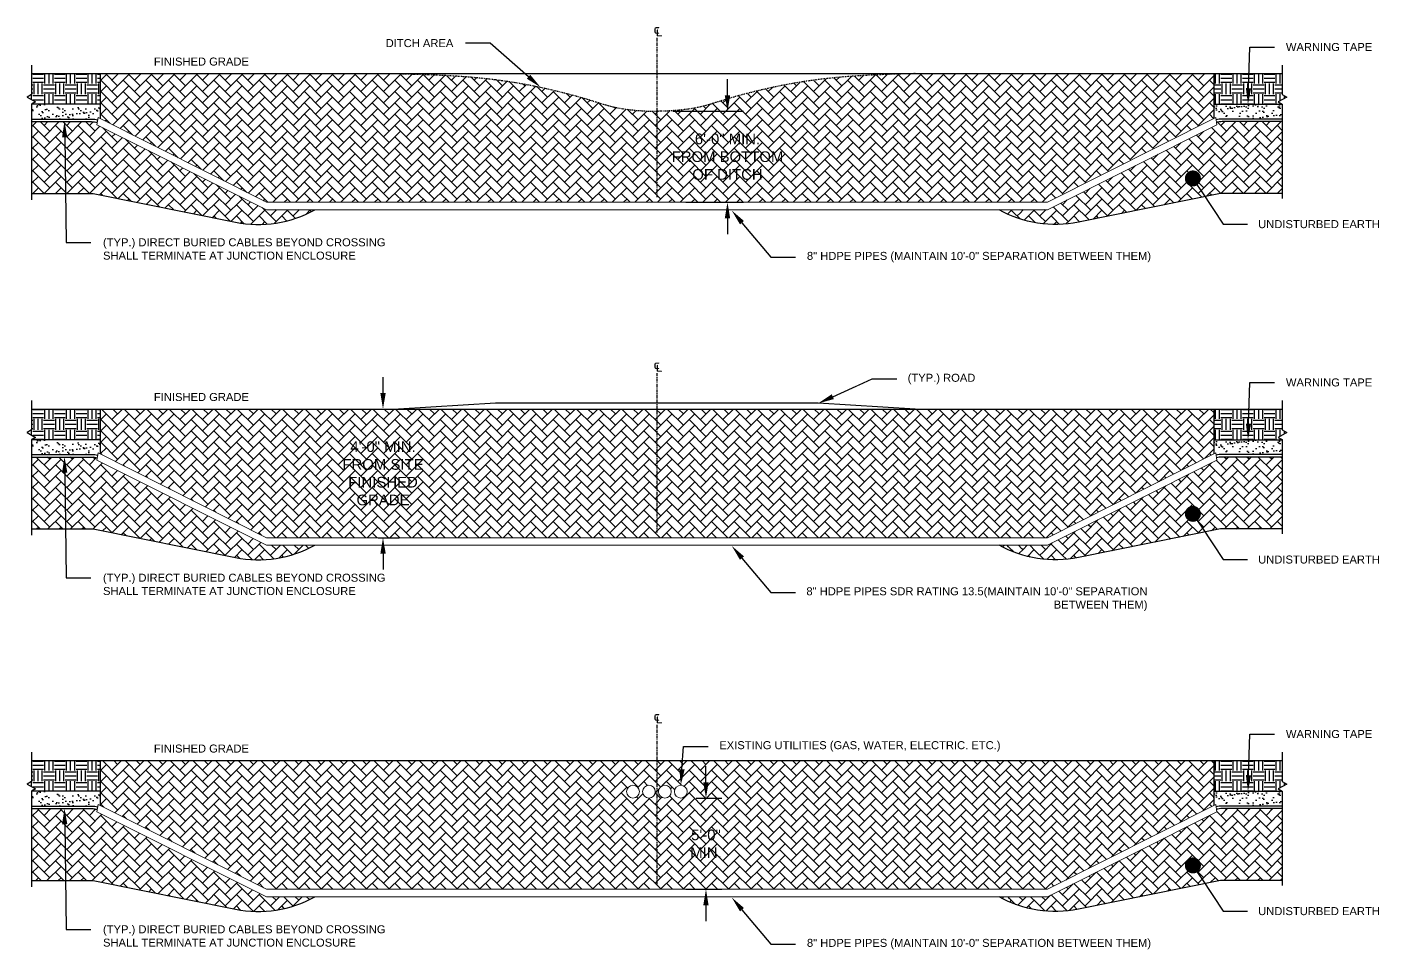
# Model space of a CAD drawing. Header units: feet. Extents: x -17 to 258, y -41 to 209.
# Drawn here: x 88.4 to 258, y 93.4 to 208.9 of the extents above; entities that cross this region are included whole.
import ezdxf
from ezdxf import colors
from ezdxf.entities.mleader import LeaderData, LeaderLine
from ezdxf.math import Vec2, Vec3

# ---------------------------------------------------------------- set-up
doc = ezdxf.new("R2010")
doc.units = ezdxf.units.FT
doc.header["$MEASUREMENT"] = 0
doc.linetypes.add('CENTER', pattern=[2, 1.25, -0.25, 0.25, -0.25])
doc.linetypes.add('DASHED', pattern=[0.75, 0.5, -0.25])
for name, color, linetype in [('CABLE', 2, 'Continuous'), ('E-FIN-GR', 4, 'Continuous'), ('G-ANNO-DIMS', 1, 'Continuous'), ('G-NOTES', 7, 'Continuous'), ('text', 1, 'Continuous')]:
    doc.layers.add(name, color=color, linetype=linetype)
doc.layers.add('CONDUIT', color=6, linetype='Continuous', lineweight=18)
doc.styles.add('NEI-A', font='arial.ttf')
doc.dimstyles.new('NEI-A', dxfattribs={"dimtxt": 0.1, "dimasz": 0.125, "dimexe": 0.0625, "dimexo": 0.0625, "dimgap": 0.0625, "dimtad": 0, "dimtih": 1, "dimtoh": 1, "dimdec": 4, "dimzin": 3, "dimdsep": 46, "dimlunit": 4, "dimtxsty": 'NEI-A', "dimcen": 0, "dimadec": 0, "dimazin": 0, "dimtfac": 0.75, "dimtdec": 4, "dimtofl": 0, "dimtmove": 0, "dimatfit": 3, "dimfxl": 1, "dimfrac": 1, "dimtolj": 1, "dimtzin": 0, "dimarcsym": 0})
pattern_1 = [(37.5, (-3e-14, 85.896), (-0.0404318, 1.236717), [0, -0.9756, 0, -1.0911318, 0, -1.0429936]), (7.5, (-3e-14, 85.896), (1.135917, 1.811372), [0, -0.5263106, 0, -0.8793238, 0, -0.336967]), (327.5, (-0.7895, 85.896), (1.9987877, 0.0036322), [0, -0.320921, 0, -1.155316, 0, -1.508329]), (317.5, (-0.7895, 85.896), (1.929459, 0.563329), [0, -0.1604606, 0, -0.7573738, 0, -0.866487])]
pattern_2 = [(0, (-3e-14, 85.896), (1.35, 1.35), [1.35, -1.35]), (0, (-3e-14, 86.4023), (1.35, 1.35), [1.35, -1.35]), (0, (-3e-14, 86.9085), (1.35, 1.35), [1.35, -1.35]), (90, (0.1687, 87.0773), (-1.35, 1.35), [1.35, -1.35]), (90, (0.675, 87.0773), (-1.35, 1.35), [1.35, -1.35]), (90, (1.1812, 87.0773), (-1.35, 1.35), [1.35, -1.35])]
pattern_3 = [(37.5, (0, 43.9596), (-0.0404318, 1.236717), [0, -0.9756, 0, -1.0911318, 0, -1.0429936]), (7.5, (0, 43.9596), (1.135917, 1.811372), [0, -0.5263106, 0, -0.8793238, 0, -0.336967]), (327.5, (-0.7895, 43.9596), (1.9987877, 0.0036322), [0, -0.320921, 0, -1.155316, 0, -1.508329]), (317.5, (-0.7895, 43.9596), (1.929459, 0.563329), [0, -0.1604606, 0, -0.7573738, 0, -0.866487])]
pattern_4 = [(0, (0, 43.9596), (1.35, 1.35), [1.35, -1.35]), (0, (0, 44.4658), (1.35, 1.35), [1.35, -1.35]), (0, (0, 44.9721), (1.35, 1.35), [1.35, -1.35]), (90, (0.1687, 45.1408), (-1.35, 1.35), [1.35, -1.35]), (90, (0.675, 45.1408), (-1.35, 1.35), [1.35, -1.35]), (90, (1.1813, 45.1408), (-1.35, 1.35), [1.35, -1.35])]

# ---------------------------------------------------------------- blocks, each defined once
blk = doc.blocks.new('*D7')
at = {"layer": 'Defpoints', "color": 0, "transparency": 16777216}
for p in [(167.11, 198.35), (175.93, 198.35), (168.74, 186.98)]:
    blk.add_point(p, dxfattribs=at)
at = {"layer": 'G-ANNO-DIMS', "color": 0, "lineweight": -2, "transparency": 16777216}
for p, q in [((175.93, 200.35), (175.93, 202.35)), ((169.11, 198.35), (177.93, 198.35)), ((170.74, 186.98), (177.93, 186.98)), ((175.93, 184.98), (175.93, 182.98))]:
    blk.add_line(p, q, dxfattribs=at)
at = {"layer": 'G-ANNO-DIMS', "color": 0, "transparency": 16777216}
for points in [[(175.59, 200.35), (176.26, 200.35), (175.93, 198.35)], [(175.59, 184.98), (176.26, 184.98), (175.93, 186.98)]]:
    blk.add_solid(points, dxfattribs=at)
at = {"layer": 'G-ANNO-DIMS', "color": 0, "transparency": 16777216, "insert": (175.93, 192.67), "char_height": 3.2, "width": 14.0503, "attachment_point": 5, "style": 'NEI-A'}
blk.add_mtext('\\A1;{\\H0.41667x;6\'-0" MIN. FROM BOTTOM OF DITCH}', dxfattribs=at)
blk = doc.blocks.new('*D3')
at = {"layer": 'Defpoints', "color": 0, "transparency": 16777216}
for p in [(128.63, 161.13), (132.87, 161.13), (130.26, 145.04)]:
    blk.add_point(p, dxfattribs=at)
at = {"layer": 'G-ANNO-DIMS', "color": 0, "lineweight": -2, "transparency": 16777216}
for p, q in [((132.87, 163.13), (132.87, 165.13)), ((130.63, 161.13), (134.87, 161.13)), ((132.26, 145.04), (134.87, 145.04)), ((132.87, 143.04), (132.87, 141.04))]:
    blk.add_line(p, q, dxfattribs=at)
at = {"layer": 'G-ANNO-DIMS', "color": 0, "transparency": 16777216}
for points in [[(132.54, 163.13), (133.21, 163.13), (132.87, 161.13)], [(132.54, 143.04), (133.21, 143.04), (132.87, 145.04)]]:
    blk.add_solid(points, dxfattribs=at)
at = {"layer": 'G-ANNO-DIMS', "color": 0, "transparency": 16777216, "insert": (132.87, 153.08), "char_height": 3.2, "width": 14.0503, "attachment_point": 5, "style": 'NEI-A'}
blk.add_mtext('\\A1;{\\H0.41667x;4\'-0" MIN. FROM SITE FINISHED GRADE }', dxfattribs=at)
blk = doc.blocks.new('*D4')
at = {"layer": 'Defpoints', "color": 0, "transparency": 16777216}
for p in [(170, 112.46), (173.24, 112.46), (168.74, 101.08)]:
    blk.add_point(p, dxfattribs=at)
at = {"layer": 'G-ANNO-DIMS', "color": 0, "lineweight": -2, "transparency": 16777216}
for p, q in [((173.24, 114.46), (173.24, 116.46)), ((172, 112.46), (175.24, 112.46)), ((170.74, 101.08), (175.24, 101.08)), ((173.24, 99.08), (173.24, 97.08))]:
    blk.add_line(p, q, dxfattribs=at)
at = {"layer": 'G-ANNO-DIMS', "color": 0, "transparency": 16777216}
for points in [[(172.9, 114.46), (173.57, 114.46), (173.24, 112.46)], [(172.9, 99.08), (173.57, 99.08), (173.24, 101.08)]]:
    blk.add_solid(points, dxfattribs=at)
at = {"layer": 'G-ANNO-DIMS', "color": 0, "transparency": 16777216, "insert": (173.24, 106.77), "char_height": 3.2, "width": 5.6868, "attachment_point": 5, "style": 'NEI-A'}
blk.add_mtext('\\A1;{\\H0.41667x;5\'-0" MIN. }', dxfattribs=at)
blk = doc.blocks.new('_Dot')
at = {"color": 0, "linetype": 'ByBlock', "lineweight": -2}
blk.add_line((-0.5, 0), (-1, 0), dxfattribs=at)
at = {"color": 0, "linetype": 'ByBlock', "const_width": 0.5}
blk.add_lwpolyline([(-0.25, 0, 1), (0.25, 0, 1)], format="xyb", close=True, dxfattribs=at)

msp = doc.modelspace()

# ---------------------------------------------------------------- hatches: boundary and pattern name
h = msp.add_hatch()
h.set_pattern_fill('EARTH', color=8, scale=5.4)
h.set_pattern_definition(pattern_2)
h.paths.add_polyline_path([(97.49986, 203.06378), (97.49986, 199.23013), (88.94714, 199.23013), (88.94714, 199.23378), (89.4412, 199.51903), (88.38895, 200.12655), (88.94714, 200.44882), (88.94714, 203.06378)])
h = msp.add_hatch()
h.set_pattern_fill('AR-HBONE', color=8, scale=0.25)
edge = h.paths.add_edge_path()
edge.add_line((97.11736, 196.67254), (97.16404, 196.9741))
edge.add_arc((96.44583, 194.06134), 3, 76.1487174, 90)
edge.add_line((96.44583, 197.06134), (88.94769, 197.06134))
edge.add_line((88.94769, 197.06134), (88.94714, 188.08033))
edge.add_line((88.94714, 188.08033), (96.65073, 188.08033))
edge.add_line((96.65073, 188.08033), (114.42355, 184.49488))
edge.add_arc((117.29295, 198.71828), 14.50995, 258.5943369, 299.0352148)
edge.add_line((124.33532, 186.03192), (118.2984, 186.03192))
edge.add_line((118.2984, 186.03192), (97.11736, 196.67254))
h = msp.add_hatch()
h.set_pattern_fill('AR-HBONE', color=8, scale=0.25)
edge = h.paths.add_edge_path()
edge.add_line((237.09434, 196.67254), (237.04766, 196.9741))
edge.add_arc((237.76587, 194.06134), 3, 450, 463.8512826, ccw=False)
edge.add_line((237.76587, 197.06134), (245.26401, 197.06134))
edge.add_line((245.26401, 197.06134), (245.26456, 188.08033))
edge.add_line((245.26456, 188.08033), (237.56097, 188.08033))
edge.add_line((237.56097, 188.08033), (219.78815, 184.49488))
edge.add_arc((216.91875, 198.71828), 14.50995, 240.9647852, 281.4056631, ccw=False)
edge.add_line((209.87638, 186.03192), (215.9133, 186.03192))
edge.add_line((215.9133, 186.03192), (237.09434, 196.67254))
h = msp.add_hatch()
h.set_pattern_fill('EARTH', color=8, scale=5.4)
h.set_pattern_definition(pattern_4)
h.paths.add_polyline_path([(97.49986, 161.12736), (97.49986, 157.29371), (88.94714, 157.29371), (88.94714, 157.29736), (89.4412, 157.58261), (88.38895, 158.19013), (88.94714, 158.5124), (88.94714, 161.12736)])
h = msp.add_hatch()
h.set_pattern_fill('AR-HBONE', color=8, scale=0.25)
edge = h.paths.add_edge_path()
edge.add_line((97.11736, 154.73612), (97.16404, 155.03768))
edge.add_arc((96.44583, 152.12492), 3, 76.1487174, 90)
edge.add_line((96.44583, 155.12492), (88.94769, 155.12492))
edge.add_line((88.94769, 155.12492), (88.94714, 146.14391))
edge.add_line((88.94714, 146.14391), (96.65073, 146.14391))
edge.add_line((96.65073, 146.14391), (114.42355, 142.55846))
edge.add_arc((117.29295, 156.78186), 14.50995, 258.5943369, 299.0352148)
edge.add_line((124.33532, 144.0955), (118.2984, 144.0955))
edge.add_line((118.2984, 144.0955), (97.11736, 154.73612))
h = msp.add_hatch()
h.set_pattern_fill('AR-HBONE', color=8, scale=0.25)
edge = h.paths.add_edge_path()
edge.add_line((237.09434, 154.73612), (237.04766, 155.03768))
edge.add_arc((237.76587, 152.12492), 3, 450, 463.8512826, ccw=False)
edge.add_line((237.76587, 155.12492), (245.26401, 155.12492))
edge.add_line((245.26401, 155.12492), (245.26456, 146.14391))
edge.add_line((245.26456, 146.14391), (237.56097, 146.14391))
edge.add_line((237.56097, 146.14391), (219.78815, 142.55846))
edge.add_arc((216.91875, 156.78186), 14.50995, 240.9647852, 281.4056631, ccw=False)
edge.add_line((209.87638, 144.0955), (215.9133, 144.0955))
edge.add_line((215.9133, 144.0955), (237.09434, 154.73612))
h = msp.add_hatch()
h.set_pattern_fill('EARTH', color=8, scale=5.4)
h.paths.add_polyline_path([(97.49986, 117.16778), (97.49986, 113.33412), (88.94714, 113.33412), (88.94714, 113.33778), (89.4412, 113.62302), (88.38895, 114.23054), (88.94714, 114.55282), (88.94714, 117.16778)])
h = msp.add_hatch()
h.set_pattern_fill('AR-HBONE', color=8, scale=0.25)
edge = h.paths.add_edge_path()
edge.add_line((97.11736, 110.77654), (97.16404, 111.07809))
edge.add_arc((96.44583, 108.16533), 3, 76.1487174, 90)
edge.add_line((96.44583, 111.16533), (88.94769, 111.16533))
edge.add_line((88.94769, 111.16533), (88.94714, 102.18433))
edge.add_line((88.94714, 102.18433), (96.65073, 102.18433))
edge.add_line((96.65073, 102.18433), (114.42355, 98.59887))
edge.add_arc((117.29295, 112.82227), 14.50995, 258.5943369, 299.0352148)
edge.add_line((124.33532, 100.13591), (118.2984, 100.13591))
edge.add_line((118.2984, 100.13591), (97.11736, 110.77654))
h = msp.add_hatch()
h.set_pattern_fill('AR-HBONE', color=8, scale=0.25)
edge = h.paths.add_edge_path()
edge.add_line((237.09434, 110.77654), (237.04766, 111.07809))
edge.add_arc((237.76587, 108.16533), 3, 450, 463.8512826, ccw=False)
edge.add_line((237.76587, 111.16533), (245.26401, 111.16533))
edge.add_line((245.26401, 111.16533), (245.26456, 102.18433))
edge.add_line((245.26456, 102.18433), (237.56097, 102.18433))
edge.add_line((237.56097, 102.18433), (219.78815, 98.59887))
edge.add_arc((216.91875, 112.82227), 14.50995, 240.9647852, 281.4056631, ccw=False)
edge.add_line((209.87638, 100.13591), (215.9133, 100.13591))
edge.add_line((215.9133, 100.13591), (237.09434, 110.77654))

# ---------------------------------------------------------------- linework, layer by layer
at = {"linetype": 'CENTER', "ltscale": 0.3}
for p, q in [((167.10585, 207.53526), (167.10585, 187.63235)), ((167.10585, 165.59884), (167.10585, 145.69593)), ((167.10585, 121.63925), (167.10585, 101.73635))]:
    msp.add_line(p, q, dxfattribs=at)
for p, q in [((97.49986, 203.06378), (97.49986, 197.47548)), ((236.71184, 203.06378), (236.71184, 197.47548)), ((97.49986, 161.12736), (97.49986, 155.53906)), ((236.71184, 161.12736), (236.71184, 155.53906)), ((97.49986, 117.16778), (97.49986, 111.57948)), ((236.71184, 117.16778), (236.71184, 111.57948))]:
    msp.add_line(p, q)
at = {"color": 3}
for p, q in [((97.49986, 199.23013), (88.94714, 199.23013)), ((236.71184, 199.23013), (245.26456, 199.23013)), ((97.49986, 157.29371), (88.94714, 157.29371)), ((236.71184, 157.29371), (245.26456, 157.29371)), ((97.49986, 113.33412), (88.94714, 113.33412)), ((236.71184, 113.33412), (245.26456, 113.33412))]:
    msp.add_line(p, q, dxfattribs=at)
at = {"linetype": 'DASHED', "ltscale": 0.1}
for points in [[(134.80709, 203.06378), (136.74682, 203.01208), (138.48273, 202.9531), (140.0378, 202.88676), (141.43503, 202.81292), (142.6974, 202.7315), (143.8479, 202.64237), (144.90953, 202.54544), (145.90528, 202.44058), (146.85483, 202.32781), (147.76462, 202.20756), (148.63778, 202.08036), (149.47745, 201.94675), (150.28675, 201.80728), (151.06881, 201.66247), (151.82678, 201.51289), (152.56377, 201.35905), (153.28183, 201.20167), (153.97871, 201.04211), (154.65104, 200.8819), (155.29547, 200.72258), (155.90865, 200.56568), (156.48723, 200.41272), (157.02785, 200.26524), (157.52717, 200.12476), (157.98332, 199.99246), (158.40047, 199.86798), (158.78424, 199.75064), (159.14029, 199.63972), (159.47425, 199.53452), (159.79178, 199.43433), (160.09851, 199.33845), (160.4001, 199.24617), (160.70187, 199.15695), (161.00789, 199.07083), (161.32193, 198.98802), (161.64774, 198.90873), (161.98909, 198.83317), (162.34973, 198.76153), (162.73342, 198.69403), (163.14393, 198.63087), (163.58357, 198.57236), (164.04888, 198.51915), (164.53498, 198.47203), (165.03697, 198.43176), (165.54994, 198.39911), (166.06901, 198.37483), (166.58928, 198.3597), (167.10585, 198.35449)], [(199.40462, 203.06378), (197.46488, 203.01208), (195.72897, 202.9531), (194.1739, 202.88676), (192.77667, 202.81292), (191.5143, 202.7315), (190.3638, 202.64237), (189.30217, 202.54544), (188.30642, 202.44058), (187.35687, 202.32781), (186.44708, 202.20756), (185.57392, 202.08036), (184.73425, 201.94675), (183.92495, 201.80728), (183.14289, 201.66247), (182.38492, 201.51289), (181.64794, 201.35905), (180.92987, 201.20167), (180.23299, 201.04211), (179.56066, 200.8819), (178.91623, 200.72258), (178.30305, 200.56568), (177.72448, 200.41272), (177.18385, 200.26524), (176.68453, 200.12476), (176.22838, 199.99246), (175.81123, 199.86798), (175.42746, 199.75064), (175.07142, 199.63972), (174.73745, 199.53452), (174.41992, 199.43433), (174.11319, 199.33845), (173.8116, 199.24617), (173.50984, 199.15695), (173.20381, 199.07083), (172.88977, 198.98802), (172.56396, 198.90873), (172.22262, 198.83317), (171.86197, 198.76153), (171.47828, 198.69403), (171.06777, 198.63087), (170.62813, 198.57236), (170.16282, 198.51915), (169.67672, 198.47203), (169.17474, 198.43176), (168.66176, 198.39911), (168.14269, 198.37483), (167.62242, 198.3597), (167.10585, 198.35449)]]:
    msp.add_lwpolyline(points, dxfattribs=at)
for points in [[(88.94714, 188.08033), (96.65073, 188.08033), (114.42355, 184.49488, 0.178311159), (124.33532, 186.03192, 5.768677471)], [(245.26456, 188.08033), (237.56097, 188.08033), (219.78815, 184.49488, -0.178311159), (209.87638, 186.03192, -5.768677471)], [(88.94714, 146.14391), (96.65073, 146.14391), (114.42355, 142.55846, 0.178311159), (124.33532, 144.0955, 5.768677471)], [(245.26456, 146.14391), (237.56097, 146.14391), (219.78815, 142.55846, -0.178311159), (209.87638, 144.0955, -5.768677471)], [(88.94714, 102.18433), (96.65073, 102.18433), (114.42355, 98.59887, 0.178311159), (124.33532, 100.13591, 5.768677471)], [(245.26456, 102.18433), (237.56097, 102.18433), (219.78815, 98.59887, -0.178311159), (209.87638, 100.13591, -5.768677471)]]:
    msp.add_lwpolyline(points, format="xyb")
msp.add_lwpolyline([(199.40462, 161.12736), (187.27361, 161.84455), (146.93809, 161.84455), (134.80709, 161.12736)])
at = {"layer": 'CABLE'}
for points in [[(88.94714, 197.38516), (96.44583, 197.38516, -0.058350896), (97.21374, 197.29523, -0.058350896)], [(88.94714, 197.06134), (96.44583, 197.06134, -0.060511316), (97.16404, 196.9741, -0.060511316)], [(245.26456, 197.38516), (237.76587, 197.38516, 0.058350896), (236.99796, 197.29523, 0.058350896)], [(245.26456, 197.06134), (237.76587, 197.06134, 0.060511316), (237.04766, 196.9741, 0.060511316)], [(88.94714, 155.44874), (96.44583, 155.44874, -0.058350896), (97.21374, 155.35881, -0.058350896)], [(88.94714, 155.12492), (96.44583, 155.12492, -0.060511316), (97.16404, 155.03768, -0.060511316)], [(245.26456, 155.44874), (237.76587, 155.44874, 0.058350896), (236.99796, 155.35881, 0.058350896)], [(245.26456, 155.12492), (237.76587, 155.12492, 0.060511316), (237.04766, 155.03768, 0.060511316)], [(88.94714, 111.48915), (96.44583, 111.48915, -0.058350896), (97.21374, 111.39923, -0.058350896)], [(88.94714, 111.16533), (96.44583, 111.16533, -0.060511316), (97.16404, 111.07809, -0.060511316)], [(245.26456, 111.48915), (237.76587, 111.48915, 0.058350896), (236.99796, 111.39923, 0.058350896)], [(245.26456, 111.16533), (237.76587, 111.16533, 0.060511316), (237.04766, 111.07809, 0.060511316)]]:
    msp.add_lwpolyline(points, format="xyb", dxfattribs=at)
at = {"layer": 'CONDUIT'}
for p, q in [((97.26035, 197.59636), (97.11736, 196.67254)), ((97.26035, 197.59636), (118.2996, 186.97768)), ((236.95135, 197.59636), (215.9121, 186.97768)), ((236.95135, 197.59636), (237.09434, 196.67254)), ((97.11736, 196.67254), (118.2984, 186.03192)), ((237.09434, 196.67254), (215.9133, 186.03192)), ((97.26035, 155.65994), (97.11736, 154.73612)), ((97.11736, 154.73612), (118.2984, 144.0955)), ((97.26035, 155.65994), (118.2996, 145.04126)), ((236.95135, 155.65994), (215.9121, 145.04126)), ((237.09434, 154.73612), (215.9133, 144.0955)), ((236.95135, 155.65994), (237.09434, 154.73612)), ((97.26035, 111.70036), (97.11736, 110.77654)), ((97.11736, 110.77654), (118.2984, 100.13591)), ((97.26035, 111.70036), (118.2996, 101.08168)), ((236.95135, 111.70036), (215.9121, 101.08168)), ((237.09434, 110.77654), (215.9133, 100.13591)), ((236.95135, 111.70036), (237.09434, 110.77654))]:
    msp.add_line(p, q, dxfattribs=at)
for points in [[(118.2996, 186.97768), (215.9121, 186.97768)], [(118.2984, 186.03192), (215.9133, 186.03192)], [(118.2996, 145.04126), (215.9121, 145.04126)], [(118.2984, 144.0955), (215.9133, 144.0955)], [(118.2984, 100.13591), (215.9133, 100.13591)], [(118.2996, 101.08168), (215.9121, 101.08168)]]:
    msp.add_lwpolyline(points, dxfattribs=at)
for centre in [(164.11643, 113.28788), (166.10938, 113.28788), (168.10232, 113.28788), (170.09527, 113.28788)]:
    msp.add_circle(centre, 0.79792, dxfattribs=at)
at = {"layer": 'E-FIN-GR', "flags": 128}
for points in [[(88.94714, 203.06378), (134.80709, 203.06378)], [(127.30709, 203.06378), (206.90462, 203.06378)], [(199.40462, 203.06378), (245.26456, 203.06378)], [(88.94714, 161.12736), (134.80709, 161.12736)], [(127.30709, 161.12736), (206.90462, 161.12736)], [(199.40462, 161.12736), (245.26456, 161.12736)], [(88.94714, 117.16778), (134.80709, 117.16778)], [(127.30709, 117.16778), (206.90462, 117.16778)], [(199.40462, 117.16778), (245.26456, 117.16778)]]:
    msp.add_lwpolyline(points, dxfattribs=at)
at = {"layer": 'text'}
for p, q in [((88.94714, 204.13387), (88.94714, 200.44882)), ((245.26456, 204.13387), (245.26456, 200.44882)), ((88.94714, 200.44882), (88.38895, 200.12655)), ((88.38895, 200.12655), (89.4412, 199.51903)), ((245.82275, 200.12655), (244.7705, 199.51903)), ((245.26456, 200.44882), (245.82275, 200.12655)), ((89.4412, 199.51903), (88.94714, 199.23378)), ((88.94714, 199.23378), (88.94714, 187.27531)), ((244.7705, 199.51903), (245.26456, 199.23378)), ((245.26456, 199.23378), (245.26456, 187.4644)), ((88.94714, 162.19745), (88.94714, 158.5124)), ((245.26456, 162.19745), (245.26456, 158.5124)), ((88.94714, 158.5124), (88.38895, 158.19013)), ((88.38895, 158.19013), (89.4412, 157.58261)), ((245.82275, 158.19013), (244.7705, 157.58261)), ((245.26456, 158.5124), (245.82275, 158.19013)), ((89.4412, 157.58261), (88.94714, 157.29736)), ((88.94714, 157.29736), (88.94714, 145.33889)), ((244.7705, 157.58261), (245.26456, 157.29736)), ((245.26456, 157.29736), (245.26456, 145.52798)), ((88.94714, 118.23786), (88.94714, 114.55282)), ((245.26456, 118.23786), (245.26456, 114.55282)), ((88.94714, 114.55282), (88.38895, 114.23054)), ((88.38895, 114.23054), (89.4412, 113.62302)), ((89.4412, 113.62302), (88.94714, 113.33778)), ((245.82275, 114.23054), (244.7705, 113.62302)), ((244.7705, 113.62302), (245.26456, 113.33778)), ((245.26456, 114.55282), (245.82275, 114.23054)), ((88.94714, 113.33778), (88.94714, 101.3793)), ((245.26456, 113.33778), (245.26456, 101.5684))]:
    msp.add_line(p, q, dxfattribs=at)

# ---------------------------------------------------------------- texts
at = {"layer": 'G-ANNO-DIMS', "char_height": 1, "attachment_point": 5, "style": 'NEI-A'}
for insert in [(110.1727, 204.56423), (110.1727, 162.62781), (110.1727, 118.66823)]:
    msp.add_mtext_dynamic_manual_height_columns('{\\fArial|b0|i0|c0|p34;\\W1;FINISHED GRADE}', width=15.5016994, gutter_width=6.5625, heights=[0], dxfattribs=dict(at, insert=insert))
at = {"layer": 'text', "char_height": 0.9, "attachment_point": 2, "style": 'NEI-A'}
for insert in [(167.10585, 209.20299), (167.10585, 167.26657), (167.10585, 123.30699)]:
    msp.add_mtext('{\\fISOCPEUR|b0|i0|c0|p34;\\H1.5x;℄}', dxfattribs=dict(at, insert=insert))

# ---------------------------------------------------------------- dimensions: what is measured, and where the dimension line sits
at = {"layer": 'G-ANNO-DIMS'}
for base, p1, p2, text, picture, middle in [((175.92634, 198.35449), (168.73624, 186.97768), (167.10585, 198.35449), '{\\H0.41667x;6\'-0" MIN. FROM BOTTOM OF DITCH}', '*D7', (175.92634, 192.66609)), ((132.87289, 161.12736), (130.2587, 145.04126), (128.62831, 161.12736), '{\\H0.41667x;4\'-0" MIN. FROM SITE FINISHED GRADE }', '*D3', (132.87289, 153.08431)), ((173.23631, 112.45849), (168.73624, 101.08168), (170.00337, 112.45849), '{\\H0.41667x;5\'-0" MIN. }', '*D4', (173.23631, 106.77008))]:
    dim = msp.add_linear_dim(base=base, p1=p1, p2=p2, angle=90, text=text, dimstyle='NEI-A', override={"dimscale": 32, "dimasz": 0.0625}, dxfattribs=at)
    dim.commit()
    dim.dimension.update_dxf_attribs({"geometry": picture, "text_midpoint": middle})

# ---------------------------------------------------------------- next in the draw order: leaders
ml = msp.add_multileader_mtext('Standard', dxfattribs=at)
ml.set_content('DITCH AREA', color=256, style='NEI-A')
ml.set_leader_properties()
ml.build(insert=Vec2(0, 0))
ml.multileader.update_dxf_attribs({"dogleg_length": 3.07146, "arrow_head_size": 2})
ctx = ml.context
ctx.base_point, ctx.char_height, ctx.arrow_head_size, ctx.landing_gap_size, ctx.plane_origin = Vec3(131.77138, 206.87149), 1, 2, 1.53573, Vec3(1264.15818, 59.28556)
ctx.text_align_type = 2
notes = []
notes.append((ctx, [(0, (1, 1, 0), (146.26901, 206.87149), (-1, 0), 3.07146, [(0, [(152.56377, 201.35905)], 0, [])])]))
ctx.mtext.insert, ctx.mtext.width, ctx.mtext.alignment, ctx.mtext.flow_direction = Vec3(141.66182, 207.38002), 8.8705321, 3, 5
ctx.mtext.has_bg_fill, ctx.mtext.bg_color, ctx.mtext.bg_scale_factor, ctx.mtext.bg_transparency, ctx.mtext.use_window_bg_color = 1, -1073741824, 1.5, 0, 1
ml = msp.add_multileader_mtext('Standard', dxfattribs=at)
ml.set_content('\\A1;WARNING TAPE', color=256, style='NEI-A')
ml.set_leader_properties()
ml.build(insert=Vec2(0, 0))
ml.multileader.update_dxf_attribs({"dogleg_length": 3.07146, "arrow_head_size": 2})
ctx = ml.context
ctx.base_point, ctx.char_height, ctx.arrow_head_size, ctx.landing_gap_size, ctx.plane_origin = Vec3(244.28587, 206.3826), 1, 2, 1.53573, Vec3(255.98873, 209.72183)
ctx.text_align_type = 2
notes.append((ctx, [(1, (1, 1, 0), (241.2144, 206.3826), (1, 0), 3.07146, [(0, [(240.9882, 199.24057)], 0, [])])]))
ctx.mtext.insert, ctx.mtext.width, ctx.mtext.alignment, ctx.mtext.flow_direction = Vec3(256.51805, 206.89113), 10.7235061, 3, 5
ctx.mtext.has_bg_fill, ctx.mtext.bg_color, ctx.mtext.bg_scale_factor, ctx.mtext.bg_transparency, ctx.mtext.use_window_bg_color = 1, -1073741824, 1.5, 0, 1
ml = msp.add_multileader_mtext('Standard', dxfattribs=at)
ml.set_content('(TYP.) DIRECT BURIED CABLES BEYOND CROSSING SHALL TERMINATE AT JUNCTION ENCLOSURE', color=256, style='NEI-A')
ml.set_leader_properties()
ml.build(insert=Vec2(0, 0))
ml.multileader.update_dxf_attribs({"dogleg_length": 3.07146, "arrow_head_size": 2})
ctx = ml.context
ctx.base_point, ctx.char_height, ctx.arrow_head_size, ctx.landing_gap_size, ctx.plane_origin = Vec3(96.33808, 181.96528), 1, 2, 1.53573, Vec3(91.92475, 196.56897)
notes.append((ctx, [(1, (1, 1, 0), (93.26662, 181.96528), (1, 0), 3.07146, [(0, [(93.05602, 197.11376)], 0, [])])]))
ctx.mtext.insert, ctx.mtext.width, ctx.mtext.flow_direction = Vec3(97.87381, 182.47381), 35.2412415, 5
ctx.mtext.has_bg_fill, ctx.mtext.bg_color, ctx.mtext.bg_scale_factor, ctx.mtext.bg_transparency, ctx.mtext.use_window_bg_color = 1, -1073741824, 1.5, 0, 1
ml = msp.add_multileader_mtext('Standard', dxfattribs=at)
ml.set_content('\\pxt2;UNDISTURBED EARTH', color=256, style='NEI-A')
ml.set_leader_properties()
ml.set_arrow_properties(name='DOT')
ml.build(insert=Vec2(0, 0))
ml.multileader.update_dxf_attribs({"dogleg_length": 3.07146, "arrow_head_size": 2})
ctx = ml.context
ctx.base_point, ctx.char_height, ctx.arrow_head_size, ctx.landing_gap_size, ctx.plane_origin = Vec3(240.94552, 184.23724), 1, 2, 1.53573, Vec3(955.57977, 98.58649)
ctx.text_align_type = 2
notes.append((ctx, [(1, (1, 1, 0), (237.87405, 184.23724), (1, 0), 3.07146, [(0, [(234.10062, 189.95674)], 0, [])])]))
ctx.mtext.insert, ctx.mtext.width, ctx.mtext.alignment, ctx.mtext.flow_direction = Vec3(257.4717, 184.74577), 15.1102729, 3, 5
ctx.mtext.has_bg_fill, ctx.mtext.bg_color, ctx.mtext.bg_scale_factor, ctx.mtext.bg_transparency, ctx.mtext.use_window_bg_color = 1, -1073741824, 1.5, 0, 1
ml = msp.add_multileader_mtext('Standard', dxfattribs=at)
ml.set_content('\\A1;8" HDPE PIPES (MAINTAIN 10\'-0" SEPARATION BETWEEN THEM)', color=256, style='NEI-A')
ml.set_leader_properties()
ml.build(insert=Vec2(0, 0))
ml.multileader.update_dxf_attribs({"dogleg_length": 3.07146, "arrow_head_size": 2})
ctx = ml.context
ctx.base_point, ctx.char_height, ctx.arrow_head_size, ctx.landing_gap_size, ctx.plane_origin = Vec3(184.42338, 180.12767), 1, 2, 1.53573, Vec3(168.82162, 168.89487)
ctx.text_align_type = 2
notes.append((ctx, [(0, (1, 1, 0), (181.35192, 180.12767), (1, 0), 3.07146, [(0, [(176.45525, 185.95516)], 0, [])])]))
ctx.mtext.insert, ctx.mtext.width, ctx.mtext.alignment, ctx.mtext.flow_direction = Vec3(228.87248, 180.77467), 45.96183, 3, 5
ctx.mtext.has_bg_fill, ctx.mtext.bg_color, ctx.mtext.bg_scale_factor, ctx.mtext.bg_transparency, ctx.mtext.use_window_bg_color = 1, -1073741824, 1.5, 0, 1
ml = msp.add_multileader_mtext('Standard', dxfattribs=at)
ml.set_content('(TYP.) ROAD', color=256, style='NEI-A')
ml.set_leader_properties()
ml.build(insert=Vec2(0, 0))
ml.multileader.update_dxf_attribs({"dogleg_length": 3.07146, "arrow_head_size": 2})
ctx = ml.context
ctx.base_point, ctx.char_height, ctx.arrow_head_size, ctx.landing_gap_size, ctx.plane_origin = Vec3(197.07556, 164.88798), 1, 2, 1.53573, Vec3(1264.15818, 17.34914)
ctx.text_align_type = 2
notes.append((ctx, [(1, (1, 1, 0), (194.0041, 164.88798), (1, 0), 3.07146, [(0, [(187.27361, 161.84455)], 0, [])])]))
ctx.mtext.insert, ctx.mtext.width, ctx.mtext.alignment, ctx.mtext.flow_direction = Vec3(206.91211, 165.53498), 16.7908049, 3, 5
ctx.mtext.has_bg_fill, ctx.mtext.bg_color, ctx.mtext.bg_scale_factor, ctx.mtext.bg_transparency, ctx.mtext.use_window_bg_color = 1, -1073741824, 1.5, 0, 1
ml = msp.add_multileader_mtext('Standard', dxfattribs=at)
ml.set_content('\\A1;WARNING TAPE', color=256, style='NEI-A')
ml.set_leader_properties()
ml.build(insert=Vec2(0, 0))
ml.multileader.update_dxf_attribs({"dogleg_length": 3.07146, "arrow_head_size": 2})
ctx = ml.context
ctx.base_point, ctx.char_height, ctx.arrow_head_size, ctx.landing_gap_size, ctx.plane_origin = Vec3(244.28587, 164.44618), 1, 2, 1.53573, Vec3(255.98873, 167.78541)
ctx.text_align_type = 2
notes.append((ctx, [(1, (1, 1, 0), (241.2144, 164.44618), (1, 0), 3.07146, [(0, [(240.9882, 157.30415)], 0, [])])]))
ctx.mtext.insert, ctx.mtext.width, ctx.mtext.alignment, ctx.mtext.flow_direction = Vec3(256.51805, 164.95471), 10.7235061, 3, 5
ctx.mtext.has_bg_fill, ctx.mtext.bg_color, ctx.mtext.bg_scale_factor, ctx.mtext.bg_transparency, ctx.mtext.use_window_bg_color = 1, -1073741824, 1.5, 0, 1
ml = msp.add_multileader_mtext('Standard', dxfattribs=at)
ml.set_content('(TYP.) DIRECT BURIED CABLES BEYOND CROSSING SHALL TERMINATE AT JUNCTION ENCLOSURE', color=256, style='NEI-A')
ml.set_leader_properties()
ml.build(insert=Vec2(0, 0))
ml.multileader.update_dxf_attribs({"dogleg_length": 3.07146, "arrow_head_size": 2})
ctx = ml.context
ctx.base_point, ctx.char_height, ctx.arrow_head_size, ctx.landing_gap_size, ctx.plane_origin = Vec3(96.33808, 140.02886), 1, 2, 1.53573, Vec3(91.92475, 154.63255)
notes.append((ctx, [(1, (1, 1, 0), (93.26662, 140.02886), (1, 0), 3.07146, [(0, [(93.05602, 155.17734)], 0, [])])]))
ctx.mtext.insert, ctx.mtext.width, ctx.mtext.flow_direction = Vec3(97.87381, 140.53739), 35.2412415, 5
ctx.mtext.has_bg_fill, ctx.mtext.bg_color, ctx.mtext.bg_scale_factor, ctx.mtext.bg_transparency, ctx.mtext.use_window_bg_color = 1, -1073741824, 1.5, 0, 1
ml = msp.add_multileader_mtext('Standard', dxfattribs=at)
ml.set_content('\\pxt2;UNDISTURBED EARTH', color=256, style='NEI-A')
ml.set_leader_properties()
ml.set_arrow_properties(name='DOT')
ml.build(insert=Vec2(0, 0))
ml.multileader.update_dxf_attribs({"dogleg_length": 3.07146, "arrow_head_size": 2})
ctx = ml.context
ctx.base_point, ctx.char_height, ctx.arrow_head_size, ctx.landing_gap_size, ctx.plane_origin = Vec3(240.94552, 142.30083), 1, 2, 1.53573, Vec3(955.57977, 56.65007)
ctx.text_align_type = 2
notes.append((ctx, [(1, (1, 1, 0), (237.87405, 142.30083), (1, 0), 3.07146, [(0, [(234.10062, 148.02032)], 0, [])])]))
ctx.mtext.insert, ctx.mtext.width, ctx.mtext.alignment, ctx.mtext.flow_direction = Vec3(257.4717, 142.80935), 15.1102729, 3, 5
ctx.mtext.has_bg_fill, ctx.mtext.bg_color, ctx.mtext.bg_scale_factor, ctx.mtext.bg_transparency, ctx.mtext.use_window_bg_color = 1, -1073741824, 1.5, 0, 1
ml = msp.add_multileader_mtext('Standard', dxfattribs=at)
ml.set_content('\\A1;8" HDPE PIPES SDR RATING 13.5(MAINTAIN 10\'-0" SEPARATION BETWEEN THEM)', color=256, style='NEI-A')
ml.set_leader_properties()
ml.build(insert=Vec2(0, 0))
ml.multileader.update_dxf_attribs({"dogleg_length": 3.07146, "arrow_head_size": 2})
ctx = ml.context
ctx.base_point, ctx.char_height, ctx.arrow_head_size, ctx.landing_gap_size, ctx.plane_origin = Vec3(184.42338, 138.19125), 1, 2, 1.53573, Vec3(168.82162, 126.95845)
ctx.text_align_type = 2
notes.append((ctx, [(0, (1, 1, 0), (181.35192, 138.19125), (1, 0), 3.07146, [(0, [(176.45525, 144.01874)], 0, [])])]))
ctx.mtext.insert, ctx.mtext.width, ctx.mtext.alignment, ctx.mtext.flow_direction = Vec3(228.42364, 138.83825), 45.96183, 3, 5
ctx.mtext.has_bg_fill, ctx.mtext.bg_color, ctx.mtext.bg_scale_factor, ctx.mtext.bg_transparency, ctx.mtext.use_window_bg_color = 1, -1073741824, 1.5, 0, 1
ml = msp.add_multileader_mtext('Standard', dxfattribs=at)
ml.set_content('\\A1;WARNING TAPE', color=256, style='NEI-A')
ml.set_leader_properties()
ml.build(insert=Vec2(0, 0))
ml.multileader.update_dxf_attribs({"dogleg_length": 3.07146, "arrow_head_size": 2})
ctx = ml.context
ctx.base_point, ctx.char_height, ctx.arrow_head_size, ctx.landing_gap_size, ctx.plane_origin = Vec3(244.28587, 120.4866), 1, 2, 1.53573, Vec3(255.98873, 123.82583)
ctx.text_align_type = 2
notes.append((ctx, [(1, (1, 1, 0), (241.2144, 120.4866), (1, 0), 3.07146, [(0, [(240.9882, 113.34457)], 0, [])])]))
ctx.mtext.insert, ctx.mtext.width, ctx.mtext.alignment, ctx.mtext.flow_direction = Vec3(256.51805, 120.99512), 10.7235061, 3, 5
ctx.mtext.has_bg_fill, ctx.mtext.bg_color, ctx.mtext.bg_scale_factor, ctx.mtext.bg_transparency, ctx.mtext.use_window_bg_color = 1, -1073741824, 1.5, 0, 1
ml = msp.add_multileader_mtext('Standard', dxfattribs=at)
ml.set_content('EXISTING UTILITIES (GAS, WATER, ELECTRIC. ETC.)', color=256, style='NEI-A')
ml.set_leader_properties()
ml.build(insert=Vec2(0, 0))
ml.multileader.update_dxf_attribs({"dogleg_length": 3.07146, "arrow_head_size": 2})
ctx = ml.context
ctx.base_point, ctx.char_height, ctx.arrow_head_size, ctx.landing_gap_size, ctx.plane_origin = Vec3(173.52251, 118.9509), 1, 2, 1.53573, Vec3(1264.15818, -26.61045)
ctx.text_align_type = 2
notes.append((ctx, [(1, (1, 1, 0), (170.45105, 118.9509), (1, 0), 3.07146, [(0, [(170.09527, 114.0858)], 0, [])])]))
ctx.mtext.insert, ctx.mtext.width, ctx.mtext.alignment, ctx.mtext.flow_direction = Vec3(210.05892, 119.5979), 35.1211869, 3, 5
ctx.mtext.has_bg_fill, ctx.mtext.bg_color, ctx.mtext.bg_scale_factor, ctx.mtext.bg_transparency, ctx.mtext.use_window_bg_color = 1, -1073741824, 1.5, 0, 1
ml = msp.add_multileader_mtext('Standard', dxfattribs=at)
ml.set_content('(TYP.) DIRECT BURIED CABLES BEYOND CROSSING SHALL TERMINATE AT JUNCTION ENCLOSURE', color=256, style='NEI-A')
ml.set_leader_properties()
ml.build(insert=Vec2(0, 0))
ml.multileader.update_dxf_attribs({"dogleg_length": 3.07146, "arrow_head_size": 2})
ctx = ml.context
ctx.base_point, ctx.char_height, ctx.arrow_head_size, ctx.landing_gap_size, ctx.plane_origin = Vec3(96.33808, 96.06927), 1, 2, 1.53573, Vec3(91.92475, 110.67296)
notes.append((ctx, [(1, (1, 1, 0), (93.26662, 96.06927), (1, 0), 3.07146, [(0, [(93.05602, 111.21776)], 0, [])])]))
ctx.mtext.insert, ctx.mtext.width, ctx.mtext.flow_direction = Vec3(97.87381, 96.5778), 35.2412415, 5
ctx.mtext.has_bg_fill, ctx.mtext.bg_color, ctx.mtext.bg_scale_factor, ctx.mtext.bg_transparency, ctx.mtext.use_window_bg_color = 1, -1073741824, 1.5, 0, 1
ml = msp.add_multileader_mtext('Standard', dxfattribs=at)
ml.set_content('\\pxt2;UNDISTURBED EARTH', color=256, style='NEI-A')
ml.set_leader_properties()
ml.set_arrow_properties(name='DOT')
ml.build(insert=Vec2(0, 0))
ml.multileader.update_dxf_attribs({"dogleg_length": 3.07146, "arrow_head_size": 2})
ctx = ml.context
ctx.base_point, ctx.char_height, ctx.arrow_head_size, ctx.landing_gap_size, ctx.plane_origin = Vec3(240.94552, 98.34124), 1, 2, 1.53573, Vec3(955.57977, 12.69048)
ctx.text_align_type = 2
notes.append((ctx, [(1, (1, 1, 0), (237.87405, 98.34124), (1, 0), 3.07146, [(0, [(234.10062, 104.06074)], 0, [])])]))
ctx.mtext.insert, ctx.mtext.width, ctx.mtext.alignment, ctx.mtext.flow_direction = Vec3(257.4717, 98.84977), 15.1102729, 3, 5
ctx.mtext.has_bg_fill, ctx.mtext.bg_color, ctx.mtext.bg_scale_factor, ctx.mtext.bg_transparency, ctx.mtext.use_window_bg_color = 1, -1073741824, 1.5, 0, 1
ml = msp.add_multileader_mtext('Standard', dxfattribs=at)
ml.set_content('\\A1;8" HDPE PIPES (MAINTAIN 10\'-0" SEPARATION BETWEEN THEM)', color=256, style='NEI-A')
ml.set_leader_properties()
ml.build(insert=Vec2(0, 0))
ml.multileader.update_dxf_attribs({"dogleg_length": 3.07146, "arrow_head_size": 2})
ctx = ml.context
ctx.base_point, ctx.char_height, ctx.arrow_head_size, ctx.landing_gap_size, ctx.plane_origin = Vec3(184.42338, 94.23167), 1, 2, 1.53573, Vec3(168.82162, 82.99887)
ctx.text_align_type = 2
notes.append((ctx, [(0, (1, 1, 0), (181.35192, 94.23167), (1, 0), 3.07146, [(0, [(176.45525, 100.05916)], 0, [])])]))
ctx.mtext.insert, ctx.mtext.width, ctx.mtext.alignment, ctx.mtext.flow_direction = Vec3(228.87248, 94.87867), 45.96183, 3, 5
ctx.mtext.has_bg_fill, ctx.mtext.bg_color, ctx.mtext.bg_scale_factor, ctx.mtext.bg_transparency, ctx.mtext.use_window_bg_color = 1, -1073741824, 1.5, 0, 1
for ctx, leaders in notes:
    for number, flags, end, landing, length, lines in leaders:
        leader = LeaderData()
        leader.index, (leader.has_last_leader_line, leader.has_dogleg_vector, leader.attachment_direction) = number, flags
        leader.last_leader_point, leader.dogleg_vector, leader.dogleg_length = Vec3(end), Vec3(landing), length
        for number, points, colour, breaks in lines:
            line = LeaderLine()
            line.index, line.vertices, line.color, line.breaks = number, Vec3.list(points), colors.encode_raw_color(colour), breaks
            leader.lines.append(line)
        ctx.leaders.append(leader)

# ---------------------------------------------------------------- next in the draw order: hatches: boundary and pattern name
h = msp.add_hatch()
h.set_pattern_fill('AR-HBONE', color=8, scale=0.25)
h.paths.add_polyline_path([(236.71184, 197.47548), (236.71184, 199.36891), (236.71184, 203.06378), (199.40462, 203.06378), (197.46488, 203.01208), (195.72897, 202.9531), (194.1739, 202.88676), (192.77667, 202.81292), (191.5143, 202.7315), (190.3638, 202.64237), (189.30217, 202.54544), (188.30642, 202.44058), (187.35687, 202.32781), (186.44708, 202.20756), (185.57392, 202.08036), (184.73425, 201.94675), (183.92495, 201.80728), (183.14289, 201.66247), (182.38492, 201.51289), (181.64794, 201.35905), (180.92987, 201.20167), (180.23299, 201.04211), (179.56066, 200.8819), (178.91623, 200.72258), (178.30305, 200.56568), (177.72448, 200.41272), (177.18385, 200.26524), (176.68453, 200.12476), (176.22838, 199.99246), (175.81123, 199.86798), (175.42746, 199.75064), (175.07142, 199.63972), (174.73745, 199.53452), (174.41992, 199.43433), (174.11319, 199.33845), (173.8116, 199.24617), (173.50984, 199.15695), (173.20381, 199.07083), (172.88977, 198.98802), (172.56396, 198.90873), (172.22262, 198.83317), (171.86197, 198.76153), (171.47828, 198.69403), (171.06777, 198.63087), (170.62813, 198.57236), (170.16282, 198.51915), (169.67672, 198.47203), (169.17474, 198.43176), (168.66176, 198.39911), (168.14269, 198.37483), (167.62242, 198.3597), (167.10585, 198.35449), (166.58928, 198.3597), (166.06901, 198.37483), (165.54994, 198.39911), (165.03697, 198.43176), (164.53498, 198.47203), (164.04888, 198.51915), (163.58357, 198.57236), (163.14393, 198.63087), (162.73342, 198.69403), (162.34973, 198.76153), (161.98909, 198.83317), (161.64774, 198.90873), (161.32193, 198.98802), (161.00789, 199.07083), (160.70187, 199.15695), (160.4001, 199.24617), (160.09851, 199.33845), (159.79178, 199.43433), (159.47425, 199.53452), (159.14029, 199.63972), (158.78424, 199.75064), (158.40047, 199.86798), (157.98332, 199.99246), (157.52717, 200.12476), (157.02785, 200.26524), (156.48723, 200.41272), (155.90865, 200.56568), (155.29547, 200.72258), (154.65104, 200.8819), (153.97871, 201.04211), (153.28183, 201.20167), (152.56377, 201.35905), (151.82678, 201.51289), (151.06881, 201.66247), (150.28675, 201.80728), (149.47745, 201.94675), (148.63778, 202.08036), (147.76462, 202.20756), (146.85483, 202.32781), (145.90528, 202.44058), (144.90953, 202.54544), (143.8479, 202.64237), (142.6974, 202.7315), (141.43503, 202.81292), (140.0378, 202.88676), (138.48273, 202.9531), (136.74682, 203.01208), (134.80709, 203.06378), (127.30709, 203.06378), (97.49986, 203.06378), (97.49986, 199.36891), (97.49986, 197.47548), (118.2996, 186.97768), (215.9121, 186.97768)])
h.paths.add_polyline_path([(168.08218, 187.94795), (183.84145, 187.94795), (183.84145, 197.36467), (168.08218, 197.36467)], flags=24)
h = msp.add_hatch()
h.set_pattern_fill('EARTH', color=8, scale=5.4)
h.set_pattern_definition(pattern_2)
h.paths.add_polyline_path([(236.71184, 203.06378), (236.71184, 199.23013), (245.26456, 199.23013), (245.26456, 199.23378), (244.7705, 199.51903), (245.82275, 200.12655), (245.26456, 200.44882), (245.26456, 203.06378)])
h = msp.add_hatch()
h.set_pattern_fill('AR-HBONE', color=8, scale=0.25)
h.paths.add_polyline_path([(236.71184, 157.43249), (236.71184, 161.12736), (199.40462, 161.12736), (127.30709, 161.12736), (97.49986, 161.12736), (97.49986, 157.43249), (97.49986, 155.53906), (118.2996, 145.04126), (215.9121, 145.04126), (236.71184, 155.53906)])
h.paths.add_polyline_path([(125.05191, 148.36663), (140.81119, 148.36663), (140.81119, 157.78244), (125.05191, 157.78244)], flags=24)
h = msp.add_hatch()
h.set_pattern_fill('EARTH', color=8, scale=5.4)
h.set_pattern_definition(pattern_4)
h.paths.add_polyline_path([(236.71184, 161.12736), (236.71184, 157.29371), (245.26456, 157.29371), (245.26456, 157.29736), (244.7705, 157.58261), (245.82275, 158.19013), (245.26456, 158.5124), (245.26456, 161.12736)])
h = msp.add_hatch()
h.set_pattern_fill('AR-HBONE', color=8, scale=0.25)
h.paths.add_polyline_path([(127.30709, 117.16778), (97.49986, 117.16778), (97.49986, 113.47291), (97.49986, 111.57948), (118.2996, 101.08168), (215.9121, 101.08168), (236.71184, 111.57948), (236.71184, 113.47291), (236.71184, 117.16778), (199.40462, 117.16778)])
h.paths.add_polyline_path([(163.31851, 113.28788, -1), (164.91435, 113.28788, -1)], flags=16)
h.paths.add_polyline_path([(165.31146, 113.28788, -1), (166.9073, 113.28788, -1)], flags=16)
h.paths.add_polyline_path([(167.3044, 113.28788, -1), (168.90024, 113.28788, -1)], flags=16)
h.paths.add_polyline_path([(169.29735, 113.28788, -1), (170.89319, 113.28788, -1)], flags=16)
h.paths.add_polyline_path([(170.48222, 103.48372), (176.01404, 103.48372), (176.01404, 110.01187), (170.48222, 110.01187)], flags=24)
h = msp.add_hatch()
h.set_pattern_fill('EARTH', color=8, scale=5.4)
h.paths.add_polyline_path([(236.71184, 117.16778), (236.71184, 113.33412), (245.26456, 113.33412), (245.26456, 113.33778), (244.7705, 113.62302), (245.82275, 114.23054), (245.26456, 114.55282), (245.26456, 117.16778)])
at = {"layer": 'G-NOTES'}
h = msp.add_hatch(dxfattribs=at)
h.set_pattern_fill('AR-SAND', color=256, scale=0.641842)
h.set_pattern_definition(pattern_1)
h.paths.add_polyline_path([(97.49986, 199.23013), (97.49986, 197.47548), (97.26035, 197.59636), (97.21374, 197.29523), (96.93387, 197.35385), (96.66345, 197.38071), (96.44583, 197.38516), (88.94714, 197.38516), (88.94714, 199.23013)])
h = msp.add_hatch(dxfattribs=at)
h.set_pattern_fill('AR-SAND', color=256, scale=0.641842)
h.set_pattern_definition(pattern_1)
h.paths.add_polyline_path([(236.71184, 199.23013), (236.71184, 197.47548), (236.95135, 197.59636), (236.99796, 197.29523), (237.27783, 197.35385), (237.54825, 197.38071), (237.76587, 197.38516), (245.26456, 197.38516), (245.26456, 199.23013)])
h = msp.add_hatch(dxfattribs=at)
h.set_pattern_fill('AR-SAND', color=256, scale=0.641842)
h.set_pattern_definition(pattern_3)
h.paths.add_polyline_path([(97.49986, 157.29371), (97.49986, 155.53906), (97.26035, 155.65994), (97.21374, 155.35881), (96.93387, 155.41743), (96.66345, 155.44429), (96.44583, 155.44874), (88.94714, 155.44874), (88.94714, 157.29371)])
h = msp.add_hatch(dxfattribs=at)
h.set_pattern_fill('AR-SAND', color=256, scale=0.641842)
h.set_pattern_definition(pattern_3)
h.paths.add_polyline_path([(236.71184, 157.29371), (236.71184, 155.53906), (236.95135, 155.65994), (236.99796, 155.35881), (237.27783, 155.41743), (237.54825, 155.44429), (237.76587, 155.44874), (245.26456, 155.44874), (245.26456, 157.29371)])
h = msp.add_hatch(dxfattribs=at)
h.set_pattern_fill('AR-SAND', color=256, scale=0.641842)
h.paths.add_polyline_path([(97.49986, 113.33412), (97.49986, 111.57948), (97.26035, 111.70036), (97.21374, 111.39923), (96.93387, 111.45785), (96.66345, 111.48471), (96.44583, 111.48915), (88.94714, 111.48915), (88.94714, 113.33412)])
h = msp.add_hatch(dxfattribs=at)
h.set_pattern_fill('AR-SAND', color=256, scale=0.641842)
h.paths.add_polyline_path([(236.71184, 113.33412), (236.71184, 111.57948), (236.95135, 111.70036), (236.99796, 111.39923), (237.27783, 111.45785), (237.54825, 111.48471), (237.76587, 111.48915), (245.26456, 111.48915), (245.26456, 113.33412)])

doc.saveas('drawing.dxf')
